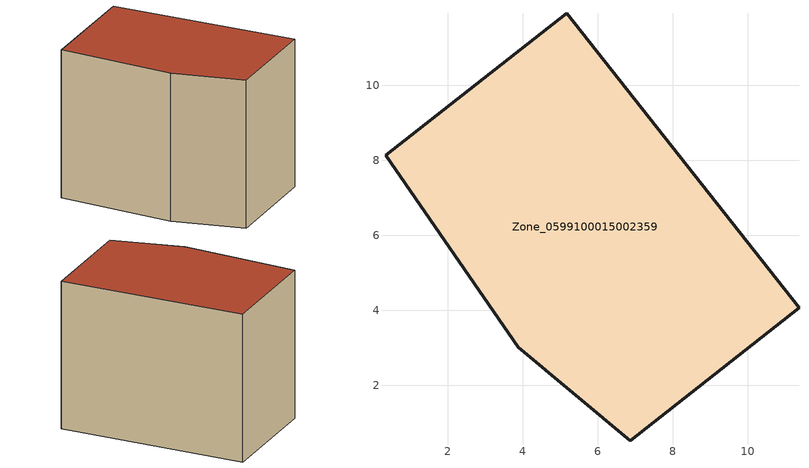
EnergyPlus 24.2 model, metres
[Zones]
Zone_0599100015002359
 floor ground (C_G): 5.17,11.91 11.36,4.07 6.86,0.53 3.88,3.01 0.34,8.13 z0.98
 wall outside (C_F): 11.36,4.07 5.17,11.91 0.34,8.13 3.88,3.01 6.86,0.53 11.36,4.07 z0.98:9.03
 roof outside (C_R): 6.86,0.53 11.36,4.07 5.17,11.91 0.34,8.13 3.88,3.01 z9.03
[BUILDING]
Pand.0599100015002359: North Axis=0; Terrain=City; Loads Convergence Tolerance Value=0.04; Temperature Convergence Tolerance Value=0.4; Solar Distribution=FullExterior; Maximum Number of Warmup Days=25; Minimum Number of Warmup Days=1
[Site:Location]
Rotterdam.The.Hague.AP_ZH_NLD Design_Conditions: Latitude=51.96; Longitude=4.45; Time Zone=1; Elevation=-4.5
[SITE:GROUNDTEMPERATURE:BUILDINGSURFACE]
18, 18, 18, 18, 18, 18, 18, 18, 18, 18, 18, 18
[MATERIAL] Thermal Absorptance=0.9; Solar Absorptance=0.7; Visible Absorptance=0.7
Name | Roughness | Thickness | Conductivity | Density | Specific Heat
G.TC.1965-1974 | MediumSmooth | 0.15 | 0.882353 | 540 | 1210
F.TC.1965-1974 | Rough | 0.3 | 0.697674 | 1920 | 840
R.TC.1965-1974 | MediumRough | 0.2 | 0.232558 | 1500 | 1000
[CONSTRUCTION]
C_G: G.TC.1965-1974
C_F: F.TC.1965-1974
C_R: R.TC.1965-1974
[ZONE]
Zone_0599100015002359: Type=1; Multiplier=1; Ceiling Height=Autocalculate; Volume=Autocalculate; Floor Area=autocalculate; Part of Total Floor Area=Yes
[ZONEINFILTRATION:DESIGNFLOWRATE]
Infil_Zone_0599100015002359: Zone or ZoneList or Space or SpaceList=Zone_0599100015002359; Schedule=AlwaysOn; Design Flow Rate Calculation Method=Flow/Area; Flow Rate per Floor Area=0.003; Constant Term Coefficient=1; Temperature Term Coefficient=0; Velocity Term Coefficient=0; Velocity Squared Term Coefficient=0
[HVACTEMPLATE:ZONE:IDEALLOADSAIRSYSTEM]
Zone_0599100015002359: Maximum Heating Supply Air Temperature=50; Minimum Cooling Supply Air Temperature=13; Maximum Heating Supply Air Humidity Ratio=0.0156; Minimum Cooling Supply Air Humidity Ratio=0.0077; Heating Limit=NoLimit; Cooling Limit=NoLimit; Dehumidification Control Type=ConstantSensibleHeatRatio; Cooling Sensible Heat Ratio=0.7; Dehumidification Setpoint=60; Humidification Control Type=None; Humidification Setpoint=30; Outdoor Air Method=None; Outdoor Air Flow Rate per Person=0.00944; Outdoor Air Flow Rate per Zone Floor Area=0; Outdoor Air Flow Rate per Zone=0; Demand Controlled Ventilation Type=None; Outdoor Air Economizer Type=NoEconomizer; Heat Recovery Type=None; Sensible Heat Recovery Effectiveness=0.7; Latent Heat Recovery Effectiveness=0.65
[ZONECONTROL:THERMOSTAT]
ThermostatControl_Zone_0599100015002359: Zone or ZoneList=Zone_0599100015002359; Control Type Schedule=DualSetpointControlType; Control 1=Thermostat_Zone_0599100015002359; Temperature Difference Between Cutout And Setpoint=0
[THERMOSTATSETPOINT:DUALSETPOINT]
Thermostat_Zone_0599100015002359: Heating Setpoint Temperature Schedule=HeatingSetpoint_Zone_0599100015002359; Cooling Setpoint Temperature Schedule=CoolingSetpoint_Zone_0599100015002359
[SCHEDULE:COMPACT]
HeatingSetpoint_Zone_0599100015002359: Through: 12/31, For: AllDays, Until: 24:00, 21
CoolingSetpoint_Zone_0599100015002359: Through: 12/31, For: AllDays, Until: 24:00, 24
DualSetpointControlType: Through: 12/31, For: AllDays, Until: 24:00, 4
AlwaysOn: Through: 12/31, For: AllDays, Until: 24:00, 1
